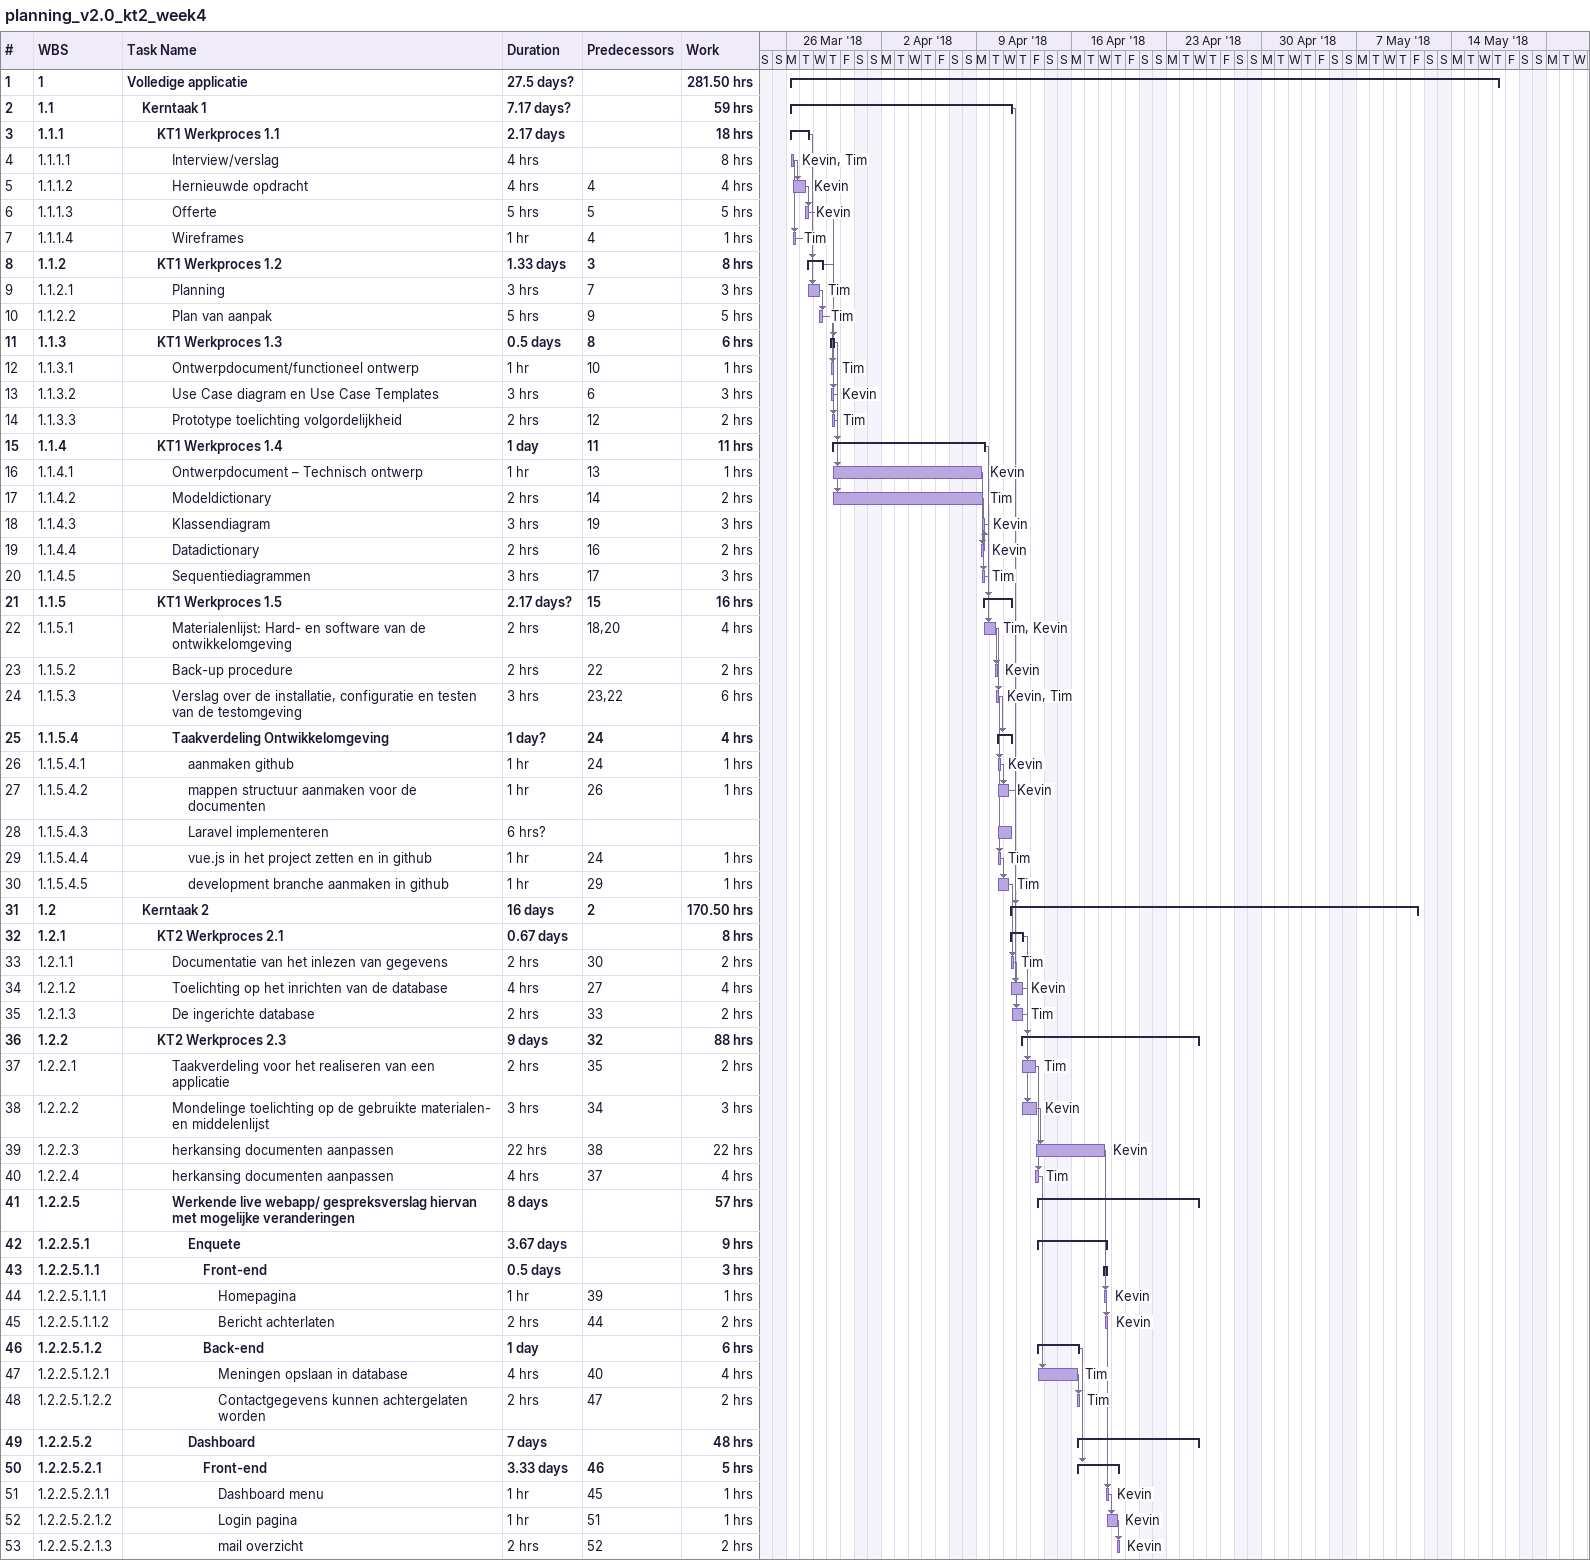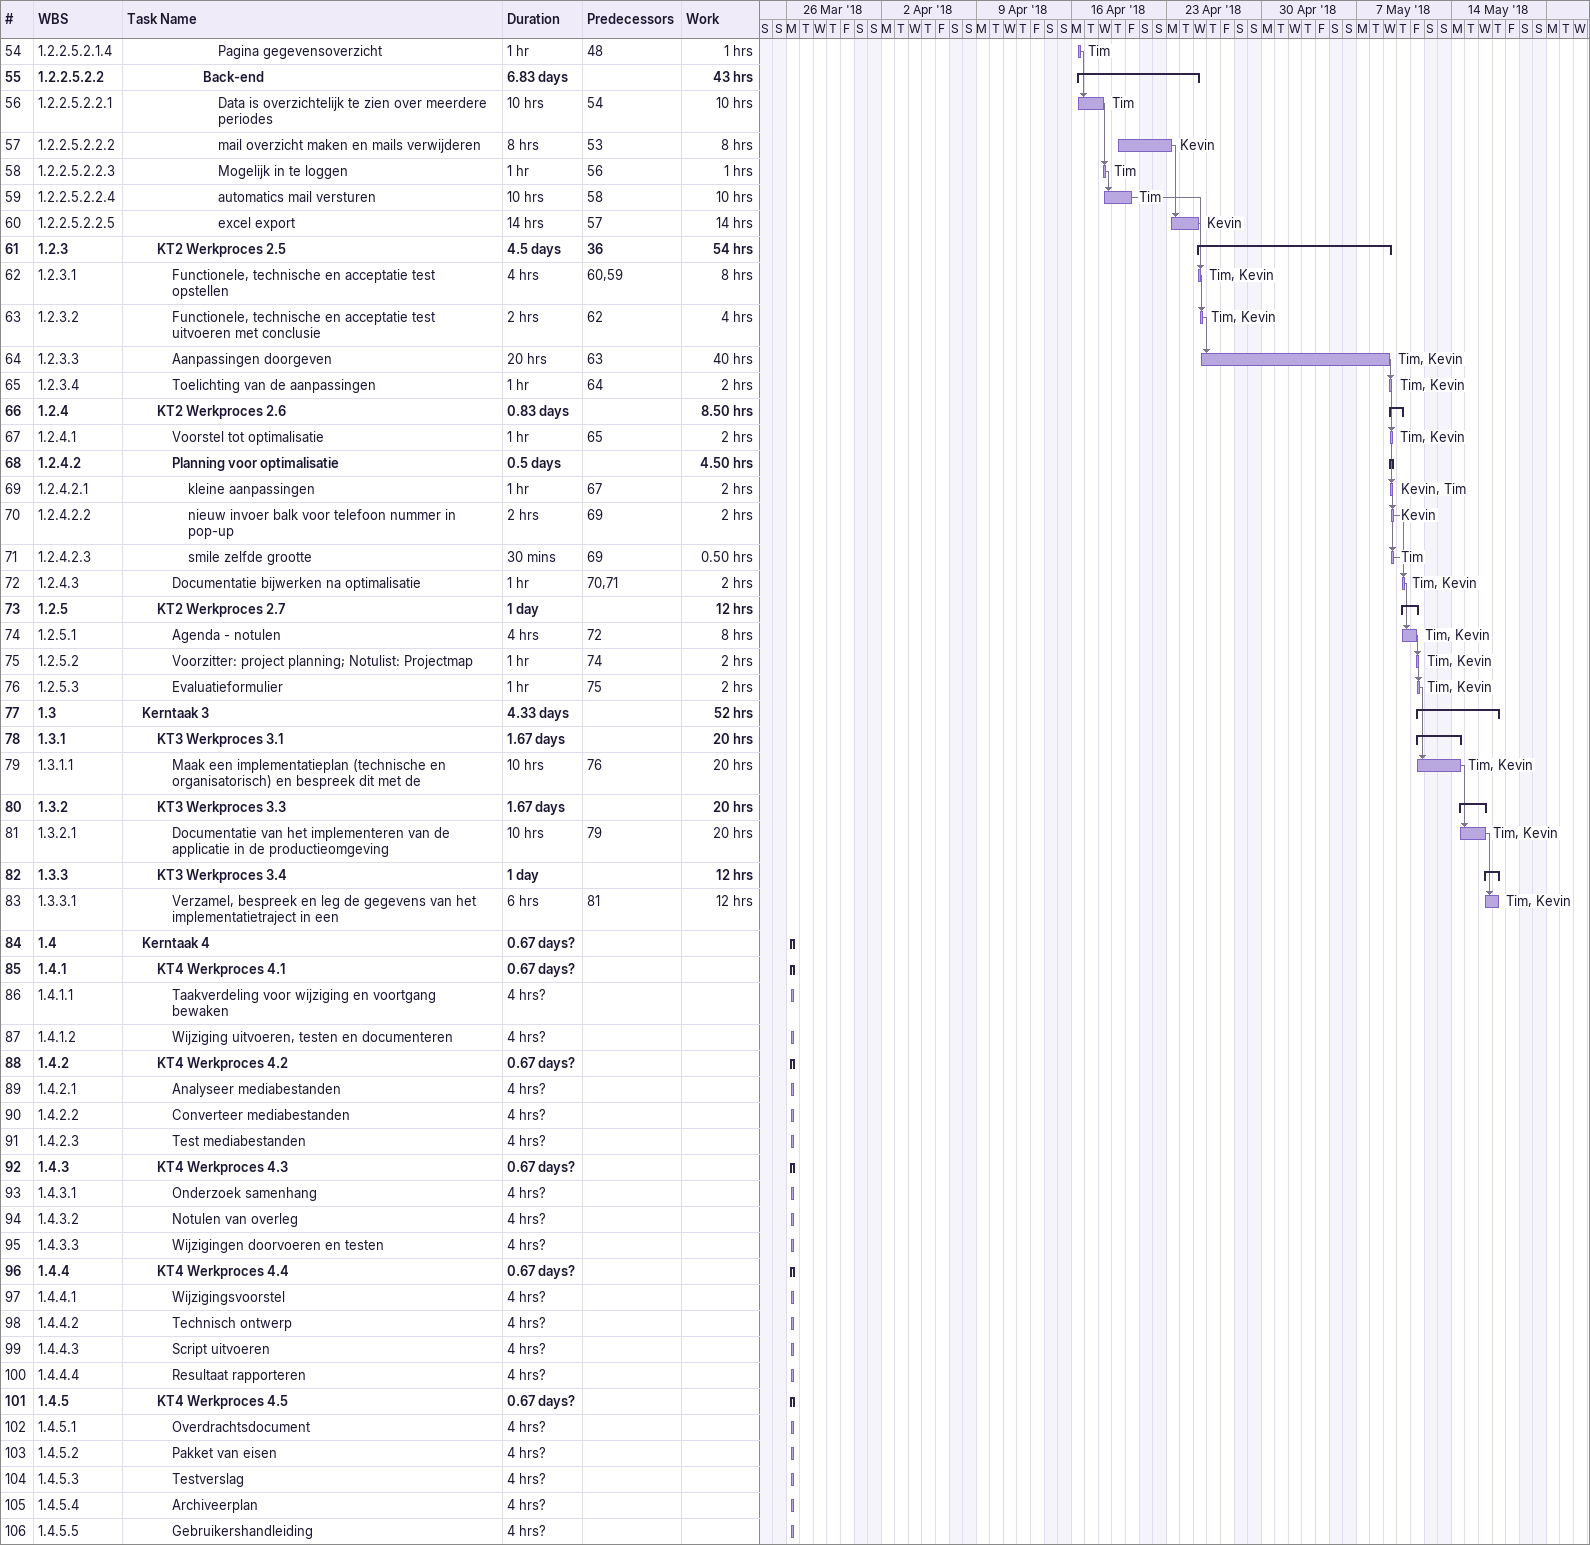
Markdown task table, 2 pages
planning_v2.0_kt2_week4

| ID | WBS | Task | Duration | Start | Finish | Predecessors | Resources | Work (h) |
|---|---|---|---|---|---|---|---|---|
| 1 | 1 | **Volledige applicatie** | 27.5d? | 2018-03-26 | 2018-05-17 |  |  | 281.50 |
| 2 | 1.1 | **Kerntaak 1** | 7.17d? | 2018-03-26 | 2018-04-11 |  |  | 59 |
| 3 | 1.1.1 | **KT1 Werkproces 1.1** | 2.17d | 2018-03-26 | 2018-03-27 |  |  | 18 |
| 4 | 1.1.1.1 | Interview/verslag | 4h | 2018-03-26 | 2018-03-26 |  | Kevin, Tim | 8 |
| 5 | 1.1.1.2 | Hernieuwde opdracht | 4h | 2018-03-26 | 2018-03-27 | 4 | Kevin | 4 |
| 6 | 1.1.1.3 | Offerte | 5h | 2018-03-27 | 2018-03-27 | 5 | Kevin | 5 |
| 7 | 1.1.1.4 | Wireframes | 1h | 2018-03-26 | 2018-03-26 | 4 | Tim | 1 |
| 8 | 1.1.2 | **KT1 Werkproces 1.2** | 1.33d | 2018-03-27 | 2018-03-28 | 3 |  | 8 |
| 9 | 1.1.2.1 | Planning | 3h | 2018-03-27 | 2018-03-28 | 7 | Tim | 3 |
| 10 | 1.1.2.2 | Plan van aanpak | 5h | 2018-03-28 | 2018-03-28 | 9 | Tim | 5 |
| 11 | 1.1.3 | **KT1 Werkproces 1.3** | 0.5d | 2018-03-29 | 2018-03-29 | 8 |  | 6 |
| 12 | 1.1.3.1 | Ontwerpdocument/functioneel ontwerp | 1h | 2018-03-29 | 2018-03-29 | 10 | Tim | 1 |
| 13 | 1.1.3.2 | Use Case diagram en Use Case Templates | 3h | 2018-03-29 | 2018-03-29 | 6 | Kevin | 3 |
| 14 | 1.1.3.3 | Prototype toelichting volgordelijkheid | 2h | 2018-03-29 | 2018-03-29 | 12 | Tim | 2 |
| 15 | 1.1.4 | **KT1 Werkproces 1.4** | 1d | 2018-03-29 | 2018-04-09 | 11 |  | 11 |
| 16 | 1.1.4.1 | Ontwerpdocument – Technisch ontwerp | 1h | 2018-03-29 | 2018-04-09 | 13 | Kevin | 1 |
| 17 | 1.1.4.2 | Modeldictionary | 2h | 2018-03-29 | 2018-04-09 | 14 | Tim | 2 |
| 18 | 1.1.4.3 | Klassendiagram | 3h | 2018-04-09 | 2018-04-09 | 19 | Kevin | 3 |
| 19 | 1.1.4.4 | Datadictionary | 2h | 2018-04-09 | 2018-04-09 | 16 | Kevin | 2 |
| 20 | 1.1.4.5 | Sequentiediagrammen | 3h | 2018-04-09 | 2018-04-09 | 17 | Tim | 3 |
| 21 | 1.1.5 | **KT1 Werkproces 1.5** | 2.17d? | 2018-04-09 | 2018-04-11 | 15 |  | 16 |
| 22 | 1.1.5.1 | Materialenlijst: Hard- en software van de ontwikkelomgeving | 2h | 2018-04-09 | 2018-04-10 | 18, 20 | Tim, Kevin | 4 |
| 23 | 1.1.5.2 | Back-up procedure | 2h | 2018-04-10 | 2018-04-10 | 22 | Kevin | 2 |
| 24 | 1.1.5.3 | Verslag over de installatie, configuratie en testen van de testomgeving | 3h | 2018-04-10 | 2018-04-10 | 23, 22 | Kevin, Tim | 6 |
| 25 | 1.1.5.4 | **Taakverdeling Ontwikkelomgeving** | 1d? | 2018-04-10 | 2018-04-11 | 24 |  | 4 |
| 26 | 1.1.5.4.1 | aanmaken github | 1h | 2018-04-10 | 2018-04-10 | 24 | Kevin | 1 |
| 27 | 1.1.5.4.2 | mappen structuur aanmaken voor de documenten | 1h | 2018-04-10 | 2018-04-11 | 26 | Kevin | 1 |
| 28 | 1.1.5.4.3 | Laravel implementeren | 6h? | 2018-04-10 | 2018-04-11 |  |  |  |
| 29 | 1.1.5.4.4 | vue.js in het project zetten en in github | 1h | 2018-04-10 | 2018-04-10 | 24 | Tim | 1 |
| 30 | 1.1.5.4.5 | development branche aanmaken in github | 1h | 2018-04-10 | 2018-04-11 | 29 | Tim | 1 |
| 31 | 1.2 | **Kerntaak 2** | 16d | 2018-04-11 | 2018-05-11 | 2 |  | 170.50 |
| 32 | 1.2.1 | **KT2 Werkproces 2.1** | 0.67d | 2018-04-11 | 2018-04-12 |  |  | 8 |
| 33 | 1.2.1.1 | Documentatie van het inlezen van gegevens | 2h | 2018-04-11 | 2018-04-11 | 30 | Tim | 2 |
| 34 | 1.2.1.2 | Toelichting op het inrichten van de database | 4h | 2018-04-11 | 2018-04-12 | 27 | Kevin | 4 |
| 35 | 1.2.1.3 | De ingerichte database | 2h | 2018-04-11 | 2018-04-12 | 33 | Tim | 2 |
| 36 | 1.2.2 | **KT2 Werkproces 2.3** | 9d | 2018-04-12 | 2018-04-25 | 32 |  | 88 |
| 37 | 1.2.2.1 | Taakverdeling voor het realiseren van een applicatie | 2h | 2018-04-12 | 2018-04-13 | 35 | Tim | 2 |
| 38 | 1.2.2.2 | Mondelinge toelichting op de gebruikte materialen- en middelenlijst | 3h | 2018-04-12 | 2018-04-13 | 34 | Kevin | 3 |
| 39 | 1.2.2.3 | herkansing documenten aanpassen | 22h | 2018-04-13 | 2018-04-18 | 38 | Kevin | 22 |
| 40 | 1.2.2.4 | herkansing documenten aanpassen | 4h | 2018-04-13 | 2018-04-13 | 37 | Tim | 4 |
| 41 | 1.2.2.5 | **Werkende live webapp/ gespreksverslag hiervan met mogelijke veranderingen** | 8d | 2018-04-13 | 2018-04-25 |  |  | 57 |
| 42 | 1.2.2.5.1 | **Enquete** | 3.67d | 2018-04-13 | 2018-04-18 |  |  | 9 |
| 43 | 1.2.2.5.1.1 | **Front-end** | 0.5d | 2018-04-18 | 2018-04-18 |  |  | 3 |
| 44 | 1.2.2.5.1.1.1 | Homepagina | 1h | 2018-04-18 | 2018-04-18 | 39 | Kevin | 1 |
| 45 | 1.2.2.5.1.1.2 | Bericht achterlaten | 2h | 2018-04-18 | 2018-04-18 | 44 | Kevin | 2 |
| 46 | 1.2.2.5.1.2 | **Back-end** | 1d | 2018-04-13 | 2018-04-16 |  |  | 6 |
| 47 | 1.2.2.5.1.2.1 | Meningen opslaan in database | 4h | 2018-04-13 | 2018-04-16 | 40 | Tim | 4 |
| 48 | 1.2.2.5.1.2.2 | Contactgegevens kunnen achtergelaten worden | 2h | 2018-04-16 | 2018-04-16 | 47 | Tim | 2 |
| 49 | 1.2.2.5.2 | **Dashboard** | 7d | 2018-04-16 | 2018-04-25 |  |  | 48 |
| 50 | 1.2.2.5.2.1 | **Front-end** | 3.33d | 2018-04-16 | 2018-04-19 | 46 |  | 5 |
| 51 | 1.2.2.5.2.1.1 | Dashboard menu | 1h | 2018-04-18 | 2018-04-18 | 45 | Kevin | 1 |
| 52 | 1.2.2.5.2.1.2 | Login pagina | 1h | 2018-04-18 | 2018-04-19 | 51 | Kevin | 1 |
| 53 | 1.2.2.5.2.1.3 | mail overzicht | 2h | 2018-04-19 | 2018-04-19 | 52 | Kevin | 2 |
| 54 | 1.2.2.5.2.1.4 | Pagina gegevensoverzicht | 1h | 2018-04-16 | 2018-04-16 | 48 | Tim | 1 |
| 55 | 1.2.2.5.2.2 | **Back-end** | 6.83d | 2018-04-16 | 2018-04-25 |  |  | 43 |
| 56 | 1.2.2.5.2.2.1 | Data is overzichtelijk te zien over meerdere periodes | 10h | 2018-04-16 | 2018-04-18 | 54 | Tim | 10 |
| 57 | 1.2.2.5.2.2.2 | mail overzicht maken en mails verwijderen | 8h | 2018-04-19 | 2018-04-23 | 53 | Kevin | 8 |
| 58 | 1.2.2.5.2.2.3 | Mogelijk in te loggen | 1h | 2018-04-18 | 2018-04-18 | 56 | Tim | 1 |
| 59 | 1.2.2.5.2.2.4 | automatics mail versturen | 10h | 2018-04-18 | 2018-04-20 | 58 | Tim | 10 |
| 60 | 1.2.2.5.2.2.5 | excel export | 14h | 2018-04-23 | 2018-04-25 | 57 | Kevin | 14 |
| 61 | 1.2.3 | **KT2 Werkproces 2.5** | 4.5d | 2018-04-25 | 2018-05-09 | 36 |  | 54 |
| 62 | 1.2.3.1 | Functionele, technische en acceptatie test opstellen | 4h | 2018-04-25 | 2018-04-25 | 60, 59 | Tim, Kevin | 8 |
| 63 | 1.2.3.2 | Functionele, technische en acceptatie test uitvoeren met conclusie | 2h | 2018-04-25 | 2018-04-25 | 62 | Tim, Kevin | 4 |
| 64 | 1.2.3.3 | Aanpassingen doorgeven | 20h | 2018-04-25 | 2018-05-09 | 63 | Tim, Kevin | 40 |
| 65 | 1.2.3.4 | Toelichting van de aanpassingen | 1h | 2018-05-09 | 2018-05-09 | 64 | Tim, Kevin | 2 |
| 66 | 1.2.4 | **KT2 Werkproces 2.6** | 0.83d | 2018-05-09 | 2018-05-10 |  |  | 8.50 |
| 67 | 1.2.4.1 | Voorstel tot optimalisatie | 1h | 2018-05-09 | 2018-05-09 | 65 | Tim, Kevin | 2 |
| 68 | 1.2.4.2 | **Planning voor optimalisatie** | 0.5d | 2018-05-09 | 2018-05-09 |  |  | 4.50 |
| 69 | 1.2.4.2.1 | kleine aanpassingen | 1h | 2018-05-09 | 2018-05-09 | 67 | Kevin, Tim | 2 |
| 70 | 1.2.4.2.2 | nieuw invoer balk voor telefoon nummer in pop-up | 2h | 2018-05-09 | 2018-05-09 | 69 | Kevin | 2 |
| 71 | 1.2.4.2.3 | smile zelfde grootte | 30min | 2018-05-09 | 2018-05-09 | 69 | Tim | 0.50 |
| 72 | 1.2.4.3 | Documentatie bijwerken na optimalisatie | 1h | 2018-05-10 | 2018-05-10 | 70, 71 | Tim, Kevin | 2 |
| 73 | 1.2.5 | **KT2 Werkproces 2.7** | 1d | 2018-05-10 | 2018-05-11 |  |  | 12 |
| 74 | 1.2.5.1 | Agenda - notulen | 4h | 2018-05-10 | 2018-05-11 | 72 | Tim, Kevin | 8 |
| 75 | 1.2.5.2 | Voorzitter: project planning; Notulist: Projectmap | 1h | 2018-05-11 | 2018-05-11 | 74 | Tim, Kevin | 2 |
| 76 | 1.2.5.3 | Evaluatieformulier | 1h | 2018-05-11 | 2018-05-11 | 75 | Tim, Kevin | 2 |
| 77 | 1.3 | **Kerntaak 3** | 4.33d | 2018-05-11 | 2018-05-17 |  |  | 52 |
| 78 | 1.3.1 | **KT3 Werkproces 3.1** | 1.67d | 2018-05-11 | 2018-05-14 |  |  | 20 |
| 79 | 1.3.1.1 | Maak een implementatieplan (technische en organisatorisch) en bespreek dit met de | 10h | 2018-05-11 | 2018-05-14 | 76 | Tim, Kevin | 20 |
| 80 | 1.3.2 | **KT3 Werkproces 3.3** | 1.67d | 2018-05-14 | 2018-05-16 |  |  | 20 |
| 81 | 1.3.2.1 | Documentatie van het implementeren van de applicatie in de productieomgeving | 10h | 2018-05-14 | 2018-05-16 | 79 | Tim, Kevin | 20 |
| 82 | 1.3.3 | **KT3 Werkproces 3.4** | 1d | 2018-05-16 | 2018-05-17 |  |  | 12 |
| 83 | 1.3.3.1 | Verzamel, bespreek en leg de gegevens van het implementatietraject in een | 6h | 2018-05-16 | 2018-05-17 | 81 | Tim, Kevin | 12 |
| 84 | 1.4 | **Kerntaak 4** | 0.67d? | 2018-03-26 | 2018-03-26 |  |  |  |
| 85 | 1.4.1 | **KT4 Werkproces 4.1** | 0.67d? | 2018-03-26 | 2018-03-26 |  |  |  |
| 86 | 1.4.1.1 | Taakverdeling voor wijziging en voortgang bewaken | 4h? | 2018-03-26 | 2018-03-26 |  |  |  |
| 87 | 1.4.1.2 | Wijziging uitvoeren, testen en documenteren | 4h? | 2018-03-26 | 2018-03-26 |  |  |  |
| 88 | 1.4.2 | **KT4 Werkproces 4.2** | 0.67d? | 2018-03-26 | 2018-03-26 |  |  |  |
| 89 | 1.4.2.1 | Analyseer mediabestanden | 4h? | 2018-03-26 | 2018-03-26 |  |  |  |
| 90 | 1.4.2.2 | Converteer mediabestanden | 4h? | 2018-03-26 | 2018-03-26 |  |  |  |
| 91 | 1.4.2.3 | Test mediabestanden | 4h? | 2018-03-26 | 2018-03-26 |  |  |  |
| 92 | 1.4.3 | **KT4 Werkproces 4.3** | 0.67d? | 2018-03-26 | 2018-03-26 |  |  |  |
| 93 | 1.4.3.1 | Onderzoek samenhang | 4h? | 2018-03-26 | 2018-03-26 |  |  |  |
| 94 | 1.4.3.2 | Notulen van overleg | 4h? | 2018-03-26 | 2018-03-26 |  |  |  |
| 95 | 1.4.3.3 | Wijzigingen doorvoeren en testen | 4h? | 2018-03-26 | 2018-03-26 |  |  |  |
| 96 | 1.4.4 | **KT4 Werkproces 4.4** | 0.67d? | 2018-03-26 | 2018-03-26 |  |  |  |
| 97 | 1.4.4.1 | Wijzigingsvoorstel | 4h? | 2018-03-26 | 2018-03-26 |  |  |  |
| 98 | 1.4.4.2 | Technisch ontwerp | 4h? | 2018-03-26 | 2018-03-26 |  |  |  |
| 99 | 1.4.4.3 | Script uitvoeren | 4h? | 2018-03-26 | 2018-03-26 |  |  |  |
| 100 | 1.4.4.4 | Resultaat rapporteren | 4h? | 2018-03-26 | 2018-03-26 |  |  |  |
| 101 | 1.4.5 | **KT4 Werkproces 4.5** | 0.67d? | 2018-03-26 | 2018-03-26 |  |  |  |
| 102 | 1.4.5.1 | Overdrachtsdocument | 4h? | 2018-03-26 | 2018-03-26 |  |  |  |
| 103 | 1.4.5.2 | Pakket van eisen | 4h? | 2018-03-26 | 2018-03-26 |  |  |  |
| 104 | 1.4.5.3 | Testverslag | 4h? | 2018-03-26 | 2018-03-26 |  |  |  |
| 105 | 1.4.5.4 | Archiveerplan | 4h? | 2018-03-26 | 2018-03-26 |  |  |  |
| 106 | 1.4.5.5 | Gebruikershandleiding | 4h? | 2018-03-26 | 2018-03-26 |  |  |  |
